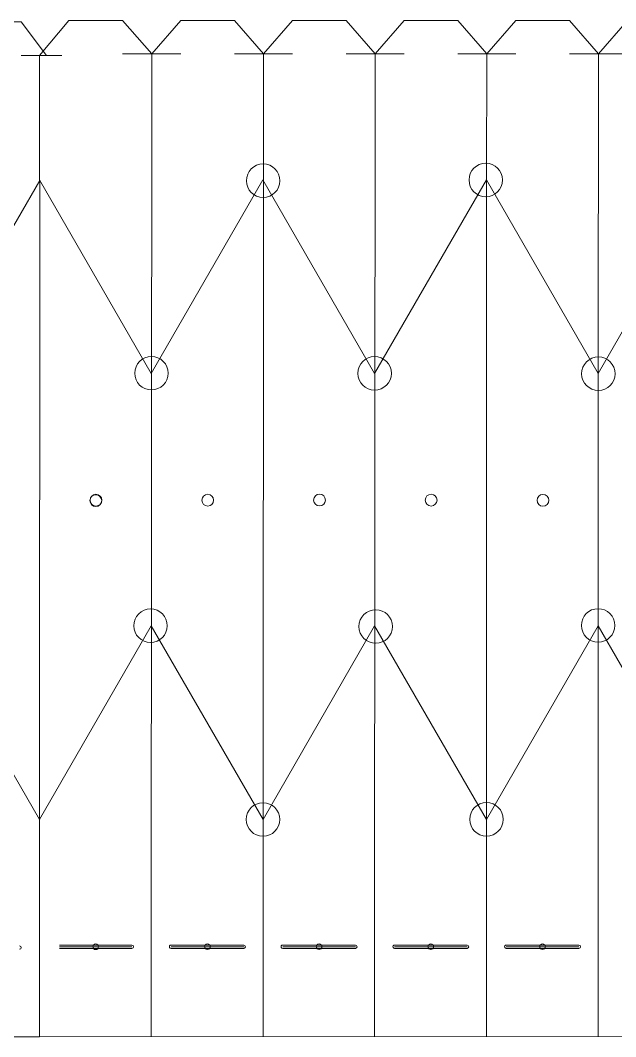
# Model space of a CAD drawing. Header units: inches. Extents: x -11.3 to 7.3, y 1.6 to 5.1.
# Drawn here: x -4.068 to -1.97, y 1.554 to 5.135 of the extents above; entities that cross this region are included whole.
import ezdxf
from ezdxf.lldxf.tags import DXFTag

# ---------------------------------------------------------------- set-up
doc = ezdxf.new("R2010")
doc.units = ezdxf.units.IN
doc.header["$MEASUREMENT"] = 0
doc.layers.add('SLD-0', color=7, linetype='Continuous')
tags = doc.linetypes.add('New Line102', pattern=[0.8, 0.5, -0.1, 0.1, -0.1]).pattern_tags.tags
tags[10:11] = [DXFTag(74, 4), DXFTag(75, 0), DXFTag(340, '0'), DXFTag(46, 1.0), DXFTag(50, 0.0), DXFTag(44, 0.0), DXFTag(45, 0.0)]
tags[8:9] = [DXFTag(74, 4), DXFTag(75, 0), DXFTag(340, '0'), DXFTag(46, 1.0), DXFTag(50, 0.0), DXFTag(44, 0.0), DXFTag(45, 0.0)]
tags[6:7] = [DXFTag(74, 4), DXFTag(75, 0), DXFTag(340, '0'), DXFTag(46, 1.0), DXFTag(50, 0.0), DXFTag(44, 0.0), DXFTag(45, 0.0)]
tags[4:5] = [DXFTag(74, 4), DXFTag(75, 0), DXFTag(340, '0'), DXFTag(46, 1.0), DXFTag(50, 0.0), DXFTag(44, 0.0), DXFTag(45, 0.0)]
tags = doc.linetypes.add('New Line105', pattern=[0.8, 0.5, -0.1, 0.1, -0.1]).pattern_tags.tags
tags[10:11] = [DXFTag(74, 4), DXFTag(75, 0), DXFTag(340, '0'), DXFTag(46, 1.0), DXFTag(50, 0.0), DXFTag(44, 0.0), DXFTag(45, 0.0)]
tags[8:9] = [DXFTag(74, 4), DXFTag(75, 0), DXFTag(340, '0'), DXFTag(46, 1.0), DXFTag(50, 0.0), DXFTag(44, 0.0), DXFTag(45, 0.0)]
tags[6:7] = [DXFTag(74, 4), DXFTag(75, 0), DXFTag(340, '0'), DXFTag(46, 1.0), DXFTag(50, 0.0), DXFTag(44, 0.0), DXFTag(45, 0.0)]
tags[4:5] = [DXFTag(74, 4), DXFTag(75, 0), DXFTag(340, '0'), DXFTag(46, 1.0), DXFTag(50, 0.0), DXFTag(44, 0.0), DXFTag(45, 0.0)]
tags = doc.linetypes.add('New Line109', pattern=[2, 1, -1]).pattern_tags.tags
tags[6:7] = [DXFTag(74, 4), DXFTag(75, 0), DXFTag(340, '0'), DXFTag(46, 1.0), DXFTag(50, 0.0), DXFTag(44, 0.0), DXFTag(45, 0.0)]
tags[4:5] = [DXFTag(74, 4), DXFTag(75, 0), DXFTag(340, '0'), DXFTag(46, 1.0), DXFTag(50, 0.0), DXFTag(44, 0.0), DXFTag(45, 0.0)]
tags = doc.linetypes.add('New Line111', pattern=[2, 1, -1]).pattern_tags.tags
tags[6:7] = [DXFTag(74, 4), DXFTag(75, 0), DXFTag(340, '0'), DXFTag(46, 1.0), DXFTag(50, 0.0), DXFTag(44, 0.0), DXFTag(45, 0.0)]
tags[4:5] = [DXFTag(74, 4), DXFTag(75, 0), DXFTag(340, '0'), DXFTag(46, 1.0), DXFTag(50, 0.0), DXFTag(44, 0.0), DXFTag(45, 0.0)]
tags = doc.linetypes.add('New Line114', pattern=[2, 1, -1]).pattern_tags.tags
tags[6:7] = [DXFTag(74, 4), DXFTag(75, 0), DXFTag(340, '0'), DXFTag(46, 1.0), DXFTag(50, 0.0), DXFTag(44, 0.0), DXFTag(45, 0.0)]
tags[4:5] = [DXFTag(74, 4), DXFTag(75, 0), DXFTag(340, '0'), DXFTag(46, 1.0), DXFTag(50, 0.0), DXFTag(44, 0.0), DXFTag(45, 0.0)]
tags = doc.linetypes.add('New Line115', pattern=[2, 1, -1]).pattern_tags.tags
tags[6:7] = [DXFTag(74, 4), DXFTag(75, 0), DXFTag(340, '0'), DXFTag(46, 1.0), DXFTag(50, 0.0), DXFTag(44, 0.0), DXFTag(45, 0.0)]
tags[4:5] = [DXFTag(74, 4), DXFTag(75, 0), DXFTag(340, '0'), DXFTag(46, 1.0), DXFTag(50, 0.0), DXFTag(44, 0.0), DXFTag(45, 0.0)]
tags = doc.linetypes.add('New Line116', pattern=[2, 1, -1]).pattern_tags.tags
tags[6:7] = [DXFTag(74, 4), DXFTag(75, 0), DXFTag(340, '0'), DXFTag(46, 1.0), DXFTag(50, 0.0), DXFTag(44, 0.0), DXFTag(45, 0.0)]
tags[4:5] = [DXFTag(74, 4), DXFTag(75, 0), DXFTag(340, '0'), DXFTag(46, 1.0), DXFTag(50, 0.0), DXFTag(44, 0.0), DXFTag(45, 0.0)]
tags = doc.linetypes.add('New Line117', pattern=[2, 1, -1]).pattern_tags.tags
tags[6:7] = [DXFTag(74, 4), DXFTag(75, 0), DXFTag(340, '0'), DXFTag(46, 1.0), DXFTag(50, 0.0), DXFTag(44, 0.0), DXFTag(45, 0.0)]
tags[4:5] = [DXFTag(74, 4), DXFTag(75, 0), DXFTag(340, '0'), DXFTag(46, 1.0), DXFTag(50, 0.0), DXFTag(44, 0.0), DXFTag(45, 0.0)]
tags = doc.linetypes.add('New Line118', pattern=[2, 1, -1]).pattern_tags.tags
tags[6:7] = [DXFTag(74, 4), DXFTag(75, 0), DXFTag(340, '0'), DXFTag(46, 1.0), DXFTag(50, 0.0), DXFTag(44, 0.0), DXFTag(45, 0.0)]
tags[4:5] = [DXFTag(74, 4), DXFTag(75, 0), DXFTag(340, '0'), DXFTag(46, 1.0), DXFTag(50, 0.0), DXFTag(44, 0.0), DXFTag(45, 0.0)]
tags = doc.linetypes.add('New Line119', pattern=[2, 1, -1]).pattern_tags.tags
tags[6:7] = [DXFTag(74, 4), DXFTag(75, 0), DXFTag(340, '0'), DXFTag(46, 1.0), DXFTag(50, 0.0), DXFTag(44, 0.0), DXFTag(45, 0.0)]
tags[4:5] = [DXFTag(74, 4), DXFTag(75, 0), DXFTag(340, '0'), DXFTag(46, 1.0), DXFTag(50, 0.0), DXFTag(44, 0.0), DXFTag(45, 0.0)]
tags = doc.linetypes.add('New Line124', pattern=[2, 1, -1]).pattern_tags.tags
tags[6:7] = [DXFTag(74, 4), DXFTag(75, 0), DXFTag(340, '0'), DXFTag(46, 1.0), DXFTag(50, 0.0), DXFTag(44, 0.0), DXFTag(45, 0.0)]
tags[4:5] = [DXFTag(74, 4), DXFTag(75, 0), DXFTag(340, '0'), DXFTag(46, 1.0), DXFTag(50, 0.0), DXFTag(44, 0.0), DXFTag(45, 0.0)]
tags = doc.linetypes.add('New Line127', pattern=[2, 1, -1]).pattern_tags.tags
tags[6:7] = [DXFTag(74, 4), DXFTag(75, 0), DXFTag(340, '0'), DXFTag(46, 1.0), DXFTag(50, 0.0), DXFTag(44, 0.0), DXFTag(45, 0.0)]
tags[4:5] = [DXFTag(74, 4), DXFTag(75, 0), DXFTag(340, '0'), DXFTag(46, 1.0), DXFTag(50, 0.0), DXFTag(44, 0.0), DXFTag(45, 0.0)]
tags = doc.linetypes.add('New Line130', pattern=[2, 1, -1]).pattern_tags.tags
tags[6:7] = [DXFTag(74, 4), DXFTag(75, 0), DXFTag(340, '0'), DXFTag(46, 1.0), DXFTag(50, 0.0), DXFTag(44, 0.0), DXFTag(45, 0.0)]
tags[4:5] = [DXFTag(74, 4), DXFTag(75, 0), DXFTag(340, '0'), DXFTag(46, 1.0), DXFTag(50, 0.0), DXFTag(44, 0.0), DXFTag(45, 0.0)]
tags = doc.linetypes.add('New Line131', pattern=[2, 1, -1]).pattern_tags.tags
tags[6:7] = [DXFTag(74, 4), DXFTag(75, 0), DXFTag(340, '0'), DXFTag(46, 1.0), DXFTag(50, 0.0), DXFTag(44, 0.0), DXFTag(45, 0.0)]
tags[4:5] = [DXFTag(74, 4), DXFTag(75, 0), DXFTag(340, '0'), DXFTag(46, 1.0), DXFTag(50, 0.0), DXFTag(44, 0.0), DXFTag(45, 0.0)]
tags = doc.linetypes.add('New Line141', pattern=[2, 1, -1]).pattern_tags.tags
tags[6:7] = [DXFTag(74, 4), DXFTag(75, 0), DXFTag(340, '0'), DXFTag(46, 1.0), DXFTag(50, 0.0), DXFTag(44, 0.0), DXFTag(45, 0.0)]
tags[4:5] = [DXFTag(74, 4), DXFTag(75, 0), DXFTag(340, '0'), DXFTag(46, 1.0), DXFTag(50, 0.0), DXFTag(44, 0.0), DXFTag(45, 0.0)]
tags = doc.linetypes.add('New Line142', pattern=[2, 1, -1]).pattern_tags.tags
tags[6:7] = [DXFTag(74, 4), DXFTag(75, 0), DXFTag(340, '0'), DXFTag(46, 1.0), DXFTag(50, 0.0), DXFTag(44, 0.0), DXFTag(45, 0.0)]
tags[4:5] = [DXFTag(74, 4), DXFTag(75, 0), DXFTag(340, '0'), DXFTag(46, 1.0), DXFTag(50, 0.0), DXFTag(44, 0.0), DXFTag(45, 0.0)]
tags = doc.linetypes.add('New Line145', pattern=[2, 1, -1]).pattern_tags.tags
tags[6:7] = [DXFTag(74, 4), DXFTag(75, 0), DXFTag(340, '0'), DXFTag(46, 1.0), DXFTag(50, 0.0), DXFTag(44, 0.0), DXFTag(45, 0.0)]
tags[4:5] = [DXFTag(74, 4), DXFTag(75, 0), DXFTag(340, '0'), DXFTag(46, 1.0), DXFTag(50, 0.0), DXFTag(44, 0.0), DXFTag(45, 0.0)]
tags = doc.linetypes.add('New Line163', pattern=[2, 1, -1]).pattern_tags.tags
tags[6:7] = [DXFTag(74, 4), DXFTag(75, 0), DXFTag(340, '0'), DXFTag(46, 1.0), DXFTag(50, 0.0), DXFTag(44, 0.0), DXFTag(45, 0.0)]
tags[4:5] = [DXFTag(74, 4), DXFTag(75, 0), DXFTag(340, '0'), DXFTag(46, 1.0), DXFTag(50, 0.0), DXFTag(44, 0.0), DXFTag(45, 0.0)]
tags = doc.linetypes.add('New Line165', pattern=[2, 1, -1]).pattern_tags.tags
tags[6:7] = [DXFTag(74, 4), DXFTag(75, 0), DXFTag(340, '0'), DXFTag(46, 1.0), DXFTag(50, 0.0), DXFTag(44, 0.0), DXFTag(45, 0.0)]
tags[4:5] = [DXFTag(74, 4), DXFTag(75, 0), DXFTag(340, '0'), DXFTag(46, 1.0), DXFTag(50, 0.0), DXFTag(44, 0.0), DXFTag(45, 0.0)]
tags = doc.linetypes.add('New Line187', pattern=[2, 1, -1]).pattern_tags.tags
tags[6:7] = [DXFTag(74, 4), DXFTag(75, 0), DXFTag(340, '0'), DXFTag(46, 1.0), DXFTag(50, 0.0), DXFTag(44, 0.0), DXFTag(45, 0.0)]
tags[4:5] = [DXFTag(74, 4), DXFTag(75, 0), DXFTag(340, '0'), DXFTag(46, 1.0), DXFTag(50, 0.0), DXFTag(44, 0.0), DXFTag(45, 0.0)]
tags = doc.linetypes.add('New Line192', pattern=[2, 1, -1]).pattern_tags.tags
tags[6:7] = [DXFTag(74, 4), DXFTag(75, 0), DXFTag(340, '0'), DXFTag(46, 1.0), DXFTag(50, 0.0), DXFTag(44, 0.0), DXFTag(45, 0.0)]
tags[4:5] = [DXFTag(74, 4), DXFTag(75, 0), DXFTag(340, '0'), DXFTag(46, 1.0), DXFTag(50, 0.0), DXFTag(44, 0.0), DXFTag(45, 0.0)]
tags = doc.linetypes.add('New Line29', pattern=[2, 1, -1]).pattern_tags.tags
tags[6:7] = [DXFTag(74, 4), DXFTag(75, 0), DXFTag(340, '0'), DXFTag(46, 1.0), DXFTag(50, 0.0), DXFTag(44, 0.0), DXFTag(45, 0.0)]
tags[4:5] = [DXFTag(74, 4), DXFTag(75, 0), DXFTag(340, '0'), DXFTag(46, 1.0), DXFTag(50, 0.0), DXFTag(44, 0.0), DXFTag(45, 0.0)]
tags = doc.linetypes.add('New Line30', pattern=[2, 1, -1]).pattern_tags.tags
tags[6:7] = [DXFTag(74, 4), DXFTag(75, 0), DXFTag(340, '0'), DXFTag(46, 1.0), DXFTag(50, 0.0), DXFTag(44, 0.0), DXFTag(45, 0.0)]
tags[4:5] = [DXFTag(74, 4), DXFTag(75, 0), DXFTag(340, '0'), DXFTag(46, 1.0), DXFTag(50, 0.0), DXFTag(44, 0.0), DXFTag(45, 0.0)]
tags = doc.linetypes.add('New Line47', pattern=[2, 1, -1]).pattern_tags.tags
tags[6:7] = [DXFTag(74, 4), DXFTag(75, 0), DXFTag(340, '0'), DXFTag(46, 1.0), DXFTag(50, 0.0), DXFTag(44, 0.0), DXFTag(45, 0.0)]
tags[4:5] = [DXFTag(74, 4), DXFTag(75, 0), DXFTag(340, '0'), DXFTag(46, 1.0), DXFTag(50, 0.0), DXFTag(44, 0.0), DXFTag(45, 0.0)]
tags = doc.linetypes.add('New Line56', pattern=[2, 1, -1]).pattern_tags.tags
tags[6:7] = [DXFTag(74, 4), DXFTag(75, 0), DXFTag(340, '0'), DXFTag(46, 1.0), DXFTag(50, 0.0), DXFTag(44, 0.0), DXFTag(45, 0.0)]
tags[4:5] = [DXFTag(74, 4), DXFTag(75, 0), DXFTag(340, '0'), DXFTag(46, 1.0), DXFTag(50, 0.0), DXFTag(44, 0.0), DXFTag(45, 0.0)]
tags = doc.linetypes.add('New Line62', pattern=[2, 1, -1]).pattern_tags.tags
tags[6:7] = [DXFTag(74, 4), DXFTag(75, 0), DXFTag(340, '0'), DXFTag(46, 1.0), DXFTag(50, 0.0), DXFTag(44, 0.0), DXFTag(45, 0.0)]
tags[4:5] = [DXFTag(74, 4), DXFTag(75, 0), DXFTag(340, '0'), DXFTag(46, 1.0), DXFTag(50, 0.0), DXFTag(44, 0.0), DXFTag(45, 0.0)]
tags = doc.linetypes.add('New Line63', pattern=[2, 1, -1]).pattern_tags.tags
tags[6:7] = [DXFTag(74, 4), DXFTag(75, 0), DXFTag(340, '0'), DXFTag(46, 1.0), DXFTag(50, 0.0), DXFTag(44, 0.0), DXFTag(45, 0.0)]
tags[4:5] = [DXFTag(74, 4), DXFTag(75, 0), DXFTag(340, '0'), DXFTag(46, 1.0), DXFTag(50, 0.0), DXFTag(44, 0.0), DXFTag(45, 0.0)]
tags = doc.linetypes.add('New Line64', pattern=[2, 1, -1]).pattern_tags.tags
tags[6:7] = [DXFTag(74, 4), DXFTag(75, 0), DXFTag(340, '0'), DXFTag(46, 1.0), DXFTag(50, 0.0), DXFTag(44, 0.0), DXFTag(45, 0.0)]
tags[4:5] = [DXFTag(74, 4), DXFTag(75, 0), DXFTag(340, '0'), DXFTag(46, 1.0), DXFTag(50, 0.0), DXFTag(44, 0.0), DXFTag(45, 0.0)]
tags = doc.linetypes.add('New Line65', pattern=[2, 1, -1]).pattern_tags.tags
tags[6:7] = [DXFTag(74, 4), DXFTag(75, 0), DXFTag(340, '0'), DXFTag(46, 1.0), DXFTag(50, 0.0), DXFTag(44, 0.0), DXFTag(45, 0.0)]
tags[4:5] = [DXFTag(74, 4), DXFTag(75, 0), DXFTag(340, '0'), DXFTag(46, 1.0), DXFTag(50, 0.0), DXFTag(44, 0.0), DXFTag(45, 0.0)]
tags = doc.linetypes.add('New Line67', pattern=[2, 1, -1]).pattern_tags.tags
tags[6:7] = [DXFTag(74, 4), DXFTag(75, 0), DXFTag(340, '0'), DXFTag(46, 1.0), DXFTag(50, 0.0), DXFTag(44, 0.0), DXFTag(45, 0.0)]
tags[4:5] = [DXFTag(74, 4), DXFTag(75, 0), DXFTag(340, '0'), DXFTag(46, 1.0), DXFTag(50, 0.0), DXFTag(44, 0.0), DXFTag(45, 0.0)]
tags = doc.linetypes.add('New Line69', pattern=[2, 1, -1]).pattern_tags.tags
tags[6:7] = [DXFTag(74, 4), DXFTag(75, 0), DXFTag(340, '0'), DXFTag(46, 1.0), DXFTag(50, 0.0), DXFTag(44, 0.0), DXFTag(45, 0.0)]
tags[4:5] = [DXFTag(74, 4), DXFTag(75, 0), DXFTag(340, '0'), DXFTag(46, 1.0), DXFTag(50, 0.0), DXFTag(44, 0.0), DXFTag(45, 0.0)]
tags = doc.linetypes.add('New Line70', pattern=[2, 1, -1]).pattern_tags.tags
tags[6:7] = [DXFTag(74, 4), DXFTag(75, 0), DXFTag(340, '0'), DXFTag(46, 1.0), DXFTag(50, 0.0), DXFTag(44, 0.0), DXFTag(45, 0.0)]
tags[4:5] = [DXFTag(74, 4), DXFTag(75, 0), DXFTag(340, '0'), DXFTag(46, 1.0), DXFTag(50, 0.0), DXFTag(44, 0.0), DXFTag(45, 0.0)]
tags = doc.linetypes.add('New Line71', pattern=[2, 1, -1]).pattern_tags.tags
tags[6:7] = [DXFTag(74, 4), DXFTag(75, 0), DXFTag(340, '0'), DXFTag(46, 1.0), DXFTag(50, 0.0), DXFTag(44, 0.0), DXFTag(45, 0.0)]
tags[4:5] = [DXFTag(74, 4), DXFTag(75, 0), DXFTag(340, '0'), DXFTag(46, 1.0), DXFTag(50, 0.0), DXFTag(44, 0.0), DXFTag(45, 0.0)]
tags = doc.linetypes.add('New Line90', pattern=[0.8, 0.5, -0.1, 0.1, -0.1]).pattern_tags.tags
tags[10:11] = [DXFTag(74, 4), DXFTag(75, 0), DXFTag(340, '0'), DXFTag(46, 1.0), DXFTag(50, 0.0), DXFTag(44, 0.0), DXFTag(45, 0.0)]
tags[8:9] = [DXFTag(74, 4), DXFTag(75, 0), DXFTag(340, '0'), DXFTag(46, 1.0), DXFTag(50, 0.0), DXFTag(44, 0.0), DXFTag(45, 0.0)]
tags[6:7] = [DXFTag(74, 4), DXFTag(75, 0), DXFTag(340, '0'), DXFTag(46, 1.0), DXFTag(50, 0.0), DXFTag(44, 0.0), DXFTag(45, 0.0)]
tags[4:5] = [DXFTag(74, 4), DXFTag(75, 0), DXFTag(340, '0'), DXFTag(46, 1.0), DXFTag(50, 0.0), DXFTag(44, 0.0), DXFTag(45, 0.0)]
tags = doc.linetypes.add('New Line92', pattern=[0.8, 0.5, -0.1, 0.1, -0.1]).pattern_tags.tags
tags[10:11] = [DXFTag(74, 4), DXFTag(75, 0), DXFTag(340, '0'), DXFTag(46, 1.0), DXFTag(50, 0.0), DXFTag(44, 0.0), DXFTag(45, 0.0)]
tags[8:9] = [DXFTag(74, 4), DXFTag(75, 0), DXFTag(340, '0'), DXFTag(46, 1.0), DXFTag(50, 0.0), DXFTag(44, 0.0), DXFTag(45, 0.0)]
tags[6:7] = [DXFTag(74, 4), DXFTag(75, 0), DXFTag(340, '0'), DXFTag(46, 1.0), DXFTag(50, 0.0), DXFTag(44, 0.0), DXFTag(45, 0.0)]
tags[4:5] = [DXFTag(74, 4), DXFTag(75, 0), DXFTag(340, '0'), DXFTag(46, 1.0), DXFTag(50, 0.0), DXFTag(44, 0.0), DXFTag(45, 0.0)]
tags = doc.linetypes.add('New Line93', pattern=[0.8, 0.5, -0.1, 0.1, -0.1]).pattern_tags.tags
tags[10:11] = [DXFTag(74, 4), DXFTag(75, 0), DXFTag(340, '0'), DXFTag(46, 1.0), DXFTag(50, 0.0), DXFTag(44, 0.0), DXFTag(45, 0.0)]
tags[8:9] = [DXFTag(74, 4), DXFTag(75, 0), DXFTag(340, '0'), DXFTag(46, 1.0), DXFTag(50, 0.0), DXFTag(44, 0.0), DXFTag(45, 0.0)]
tags[6:7] = [DXFTag(74, 4), DXFTag(75, 0), DXFTag(340, '0'), DXFTag(46, 1.0), DXFTag(50, 0.0), DXFTag(44, 0.0), DXFTag(45, 0.0)]
tags[4:5] = [DXFTag(74, 4), DXFTag(75, 0), DXFTag(340, '0'), DXFTag(46, 1.0), DXFTag(50, 0.0), DXFTag(44, 0.0), DXFTag(45, 0.0)]
tags = doc.linetypes.add('New Line99', pattern=[2, 1, -1]).pattern_tags.tags
tags[6:7] = [DXFTag(74, 4), DXFTag(75, 0), DXFTag(340, '0'), DXFTag(46, 1.0), DXFTag(50, 0.0), DXFTag(44, 0.0), DXFTag(45, 0.0)]
tags[4:5] = [DXFTag(74, 4), DXFTag(75, 0), DXFTag(340, '0'), DXFTag(46, 1.0), DXFTag(50, 0.0), DXFTag(44, 0.0), DXFTag(45, 0.0)]

msp = doc.modelspace()

# ---------------------------------------------------------------- linework, layer by layer
at = {"layer": 'SLD-0', "color": 179, "lineweight": 9}
for points in [[(-4.2925, 5.1293), (-4.2925, 5.1293), (-4.0654, 5.1293), (-4.0654, 5.1293)], [(-4.0654, 5.1293), (-4.0654, 5.1293), (-3.9758, 5.0114), (-3.9758, 5.0114)], [(-3.8968, 5.1348), (-3.8968, 5.1348), (-3.7078, 5.1348), (-3.7078, 5.1348)], [(-3.7078, 5.1348), (-3.7078, 5.1348), (-3.6054, 5.0167), (-3.6054, 5.0167)], [(-3.5031, 5.1348), (-3.5031, 5.1348), (-3.6054, 5.0167), (-3.6054, 5.0167)], [(-3.5031, 5.1348), (-3.5031, 5.1348), (-3.3141, 5.1348), (-3.3141, 5.1348)], [(-3.3141, 5.1348), (-3.3141, 5.1348), (-3.2117, 5.0167), (-3.2117, 5.0167)], [(-3.1094, 5.1348), (-3.1094, 5.1348), (-3.2117, 5.0167), (-3.2117, 5.0167)], [(-3.1094, 5.1348), (-3.1094, 5.1348), (-2.9204, 5.1348), (-2.9204, 5.1348)], [(-2.9204, 5.1348), (-2.9204, 5.1348), (-2.818, 5.0167), (-2.818, 5.0167)], [(-2.7156, 5.1348), (-2.7156, 5.1348), (-2.818, 5.0167), (-2.818, 5.0167)], [(-2.7156, 5.1348), (-2.7156, 5.1348), (-2.5267, 5.1348), (-2.5267, 5.1348)], [(-2.5267, 5.1348), (-2.5267, 5.1348), (-2.4243, 5.0167), (-2.4243, 5.0167)], [(-2.3219, 5.1348), (-2.3219, 5.1348), (-2.4243, 5.0167), (-2.4243, 5.0167)], [(-2.3219, 5.1348), (-2.3219, 5.1348), (-2.133, 5.1348), (-2.133, 5.1348)], [(-2.133, 5.1348), (-2.133, 5.1348), (-2.0306, 5.0167), (-2.0306, 5.0167)], [(-1.9282, 5.1348), (-1.9282, 5.1348), (-2.0306, 5.0167), (-2.0306, 5.0167)], [(-3.7078, 5.0167), (-3.7078, 5.0167), (-3.6054, 5.0167), (-3.6054, 5.0167)], [(-3.6054, 5.0167), (-3.6054, 5.0167), (-3.5031, 5.0167), (-3.5031, 5.0167)], [(-3.3141, 5.0167), (-3.3141, 5.0167), (-3.2117, 5.0167), (-3.2117, 5.0167)], [(-3.2117, 5.0167), (-3.2117, 5.0167), (-3.1094, 5.0167), (-3.1094, 5.0167)], [(-2.9204, 5.0167), (-2.9204, 5.0167), (-2.818, 5.0167), (-2.818, 5.0167)], [(-2.818, 5.0167), (-2.818, 5.0167), (-2.7156, 5.0167), (-2.7156, 5.0167)], [(-2.5267, 5.0167), (-2.5267, 5.0167), (-2.4243, 5.0167), (-2.4243, 5.0167)], [(-2.4243, 5.0167), (-2.4243, 5.0167), (-2.3219, 5.0167), (-2.3219, 5.0167)], [(-2.133, 5.0167), (-2.133, 5.0167), (-2.0306, 5.0167), (-2.0306, 5.0167)], [(-2.0306, 5.0167), (-2.0306, 5.0167), (-1.9282, 5.0167), (-1.9282, 5.0167)], [(-3.6749, 1.8768), (-3.6749, 1.8768), (-3.9308, 1.8768), (-3.9308, 1.8768)], [(-3.6749, 1.865), (-3.6749, 1.865), (-3.9308, 1.865), (-3.9308, 1.865)], [(-3.2811, 1.8769), (-3.2811, 1.8769), (-3.537, 1.8769), (-3.537, 1.8769)], [(-3.2811, 1.8651), (-3.2811, 1.8651), (-3.537, 1.8651), (-3.537, 1.8651)], [(-2.8875, 1.8769), (-2.8875, 1.8769), (-3.1435, 1.8769), (-3.1435, 1.8769)], [(-2.8875, 1.8651), (-2.8875, 1.8651), (-3.1435, 1.8651), (-3.1435, 1.8651)], [(-2.4938, 1.8769), (-2.4938, 1.8769), (-2.7497, 1.8769), (-2.7497, 1.8769)], [(-2.4938, 1.8651), (-2.4938, 1.8651), (-2.7497, 1.8651), (-2.7497, 1.8651)], [(-2.1002, 1.8769), (-2.1002, 1.8769), (-2.3561, 1.8769), (-2.3561, 1.8769)], [(-2.1002, 1.8651), (-2.1002, 1.8651), (-2.3561, 1.8651), (-2.3561, 1.8651)]]:
    msp.add_open_spline(points, degree=3, dxfattribs=at)
at = {"layer": 'SLD-0', "lineweight": 9}
for points in [[(-3.8968, 5.1348), (-3.8968, 5.1348), (-4.0006, 5.0109), (-4.0006, 5.0109)], [(-4.0654, 5.0109), (-4.0654, 5.0109), (-3.9224, 5.0109), (-3.9224, 5.0109)], [(-10.3011, 1.554), (-10.3011, 1.554), (-4.0005, 1.554), (-4.0005, 1.554)], [(-4.0005, 1.554), (-4.0005, 1.554), (0.7236, 1.556), (0.7236, 1.556)]]:
    msp.add_open_spline(points, degree=3, dxfattribs=at)
at = {"layer": 'SLD-0', "color": 5, "linetype": 'New Line117', "lineweight": 9}
msp.add_open_spline([(-3.6071, 1.871), (-3.6071, 1.871), (-3.6054, 5.0167), (-3.6054, 5.0167)], degree=3, dxfattribs=at)
at = {"layer": 'SLD-0', "color": 5, "linetype": 'New Line115', "lineweight": 9}
msp.add_open_spline([(-3.213, 1.871), (-3.213, 1.871), (-3.2117, 5.0167), (-3.2117, 5.0167)], degree=3, dxfattribs=at)
at = {"layer": 'SLD-0', "color": 5, "linetype": 'New Line109', "lineweight": 9}
msp.add_open_spline([(-2.8197, 1.871), (-2.8197, 1.871), (-2.818, 5.0167), (-2.818, 5.0167)], degree=3, dxfattribs=at)
at = {"layer": 'SLD-0', "color": 5, "linetype": 'New Line64', "lineweight": 9}
msp.add_open_spline([(-2.426, 4.5725), (-2.426, 4.5725), (-2.4243, 5.0167), (-2.4243, 5.0167)], degree=3, dxfattribs=at)
at = {"layer": 'SLD-0', "color": 5, "linetype": 'New Line56', "lineweight": 9}
msp.add_open_spline([(-2.0323, 3.8906), (-2.0323, 3.8906), (-2.0306, 5.0167), (-2.0306, 5.0167)], degree=3, dxfattribs=at)
at = {"layer": 'SLD-0', "color": 5, "linetype": 'New Line192', "lineweight": 9}
msp.add_open_spline([(-4.0002, 4.5688), (-4.0002, 4.5688), (-4.0006, 5.0109), (-4.0006, 5.0109)], degree=3, dxfattribs=at)
at = {"layer": 'SLD-0', "lineweight": 9}
for points in [[(-3.1536, 4.5697), (-3.1536, 4.6023), (-3.18, 4.6287), (-3.2126, 4.6287), (-3.2126, 4.6287), (-3.2452, 4.6287), (-3.2717, 4.6023), (-3.2717, 4.5697), (-3.2717, 4.5697), (-3.2717, 4.5371), (-3.2452, 4.5106), (-3.2126, 4.5106), (-3.2126, 4.5106), (-3.18, 4.5106), (-3.1536, 4.5371), (-3.1536, 4.5697)], [(-2.3691, 4.5723), (-2.3691, 4.6049), (-2.3955, 4.6313), (-2.4281, 4.6313), (-2.4281, 4.6313), (-2.4608, 4.6313), (-2.4872, 4.6049), (-2.4872, 4.5723), (-2.4872, 4.5723), (-2.4872, 4.5397), (-2.4608, 4.5132), (-2.4281, 4.5132), (-2.4281, 4.5132), (-2.3955, 4.5132), (-2.3691, 4.5397), (-2.3691, 4.5723)], [(-3.5472, 3.8915), (-3.5472, 3.9241), (-3.5737, 3.9506), (-3.6063, 3.9506), (-3.6063, 3.9506), (-3.6389, 3.9506), (-3.6653, 3.9241), (-3.6653, 3.8915), (-3.6653, 3.8915), (-3.6653, 3.8589), (-3.6389, 3.8325), (-3.6063, 3.8325), (-3.6063, 3.8325), (-3.5737, 3.8325), (-3.5472, 3.8589), (-3.5472, 3.8915)], [(-2.7608, 3.891), (-2.7608, 3.9236), (-2.7873, 3.95), (-2.8199, 3.95), (-2.8199, 3.95), (-2.8525, 3.95), (-2.8789, 3.9236), (-2.8789, 3.891), (-2.8789, 3.891), (-2.8789, 3.8584), (-2.8525, 3.8319), (-2.8199, 3.8319), (-2.8199, 3.8319), (-2.7873, 3.8319), (-2.7608, 3.8584), (-2.7608, 3.891)], [(-1.9722, 3.8897), (-1.9722, 3.9223), (-1.9986, 3.9488), (-2.0312, 3.9488), (-2.0312, 3.9488), (-2.0638, 3.9488), (-2.0903, 3.9223), (-2.0903, 3.8897), (-2.0903, 3.8897), (-2.0903, 3.8571), (-2.0638, 3.8306), (-2.0312, 3.8306), (-2.0312, 3.8306), (-1.9986, 3.8306), (-1.9722, 3.8571), (-1.9722, 3.8897)], [(-3.7815, 3.4425), (-3.7815, 3.454), (-3.7908, 3.4633), (-3.8023, 3.4633), (-3.8023, 3.4633), (-3.8138, 3.4633), (-3.8231, 3.454), (-3.8231, 3.4425), (-3.8231, 3.4425), (-3.8231, 3.4311), (-3.8138, 3.4218), (-3.8023, 3.4218), (-3.8023, 3.4218), (-3.7908, 3.4218), (-3.7815, 3.4311), (-3.7815, 3.4425)], [(-3.7811, 3.4442), (-3.7811, 3.4557), (-3.7904, 3.465), (-3.8018, 3.465), (-3.8018, 3.465), (-3.8133, 3.465), (-3.8226, 3.4557), (-3.8226, 3.4442), (-3.8226, 3.4442), (-3.8226, 3.4327), (-3.8133, 3.4234), (-3.8018, 3.4234), (-3.8018, 3.4234), (-3.7904, 3.4234), (-3.7811, 3.4327), (-3.7811, 3.4442)], [(-3.387, 3.4442), (-3.387, 3.4557), (-3.3963, 3.465), (-3.4077, 3.465), (-3.4077, 3.465), (-3.4192, 3.465), (-3.4285, 3.4557), (-3.4285, 3.4442), (-3.4285, 3.4442), (-3.4285, 3.4327), (-3.4192, 3.4234), (-3.4077, 3.4234), (-3.4077, 3.4234), (-3.3963, 3.4234), (-3.387, 3.4327), (-3.387, 3.4442)], [(-2.9932, 3.4445), (-2.9932, 3.456), (-3.0025, 3.4653), (-3.014, 3.4653), (-3.014, 3.4653), (-3.0254, 3.4653), (-3.0347, 3.456), (-3.0347, 3.4445), (-3.0347, 3.4445), (-3.0347, 3.4331), (-3.0254, 3.4238), (-3.014, 3.4238), (-3.014, 3.4238), (-3.0025, 3.4238), (-2.9932, 3.4331), (-2.9932, 3.4445)], [(-2.5999, 3.4443), (-2.5999, 3.4558), (-2.6092, 3.4651), (-2.6207, 3.4651), (-2.6207, 3.4651), (-2.6322, 3.4651), (-2.6415, 3.4558), (-2.6415, 3.4443), (-2.6415, 3.4443), (-2.6415, 3.4328), (-2.6322, 3.4235), (-2.6207, 3.4235), (-2.6207, 3.4235), (-2.6092, 3.4235), (-2.5999, 3.4328), (-2.5999, 3.4443)], [(-2.2058, 3.4437), (-2.2058, 3.4551), (-2.2151, 3.4644), (-2.2266, 3.4644), (-2.2266, 3.4644), (-2.2381, 3.4644), (-2.2474, 3.4551), (-2.2474, 3.4437), (-2.2474, 3.4437), (-2.2474, 3.4322), (-2.2381, 3.4229), (-2.2266, 3.4229), (-2.2266, 3.4229), (-2.2151, 3.4229), (-2.2058, 3.4322), (-2.2058, 3.4437)], [(-3.5505, 3.0018), (-3.5505, 3.0345), (-3.5769, 3.0609), (-3.6095, 3.0609), (-3.6095, 3.0609), (-3.6421, 3.0609), (-3.6686, 3.0345), (-3.6686, 3.0018), (-3.6686, 3.0018), (-3.6686, 2.9692), (-3.6421, 2.9428), (-3.6095, 2.9428), (-3.6095, 2.9428), (-3.5769, 2.9428), (-3.5505, 2.9692), (-3.5505, 3.0018)], [(-2.7569, 2.9991), (-2.7569, 3.0317), (-2.7833, 3.0582), (-2.8159, 3.0582), (-2.8159, 3.0582), (-2.8486, 3.0582), (-2.875, 3.0317), (-2.875, 2.9991), (-2.875, 2.9991), (-2.875, 2.9665), (-2.8486, 2.9401), (-2.8159, 2.9401), (-2.8159, 2.9401), (-2.7833, 2.9401), (-2.7569, 2.9665), (-2.7569, 2.9991)], [(-1.9731, 3.0029), (-1.9731, 3.0355), (-1.9996, 3.0619), (-2.0322, 3.0619), (-2.0322, 3.0619), (-2.0648, 3.0619), (-2.0913, 3.0355), (-2.0913, 3.0029), (-2.0913, 3.0029), (-2.0913, 2.9702), (-2.0648, 2.9438), (-2.0322, 2.9438), (-2.0322, 2.9438), (-1.9996, 2.9438), (-1.9731, 2.9702), (-1.9731, 3.0029)], [(-3.154, 2.3193), (-3.154, 2.3519), (-3.1804, 2.3783), (-3.213, 2.3783), (-3.213, 2.3783), (-3.2457, 2.3783), (-3.2721, 2.3519), (-3.2721, 2.3193), (-3.2721, 2.3193), (-3.2721, 2.2866), (-3.2457, 2.2602), (-3.213, 2.2602), (-3.213, 2.2602), (-3.1804, 2.2602), (-3.154, 2.2866), (-3.154, 2.3193)], [(-2.3666, 2.3196), (-2.3666, 2.3522), (-2.393, 2.3787), (-2.4256, 2.3787), (-2.4256, 2.3787), (-2.4583, 2.3787), (-2.4847, 2.3522), (-2.4847, 2.3196), (-2.4847, 2.3196), (-2.4847, 2.287), (-2.4583, 2.2606), (-2.4256, 2.2606), (-2.4256, 2.2606), (-2.393, 2.2606), (-2.3666, 2.287), (-2.3666, 2.3196)], [(-3.7928, 1.8709), (-3.7928, 1.8764), (-3.7973, 1.8809), (-3.8028, 1.8809), (-3.8028, 1.8809), (-3.8083, 1.8809), (-3.8128, 1.8764), (-3.8128, 1.8709), (-3.8128, 1.8709), (-3.8128, 1.8654), (-3.8083, 1.8609), (-3.8028, 1.8609), (-3.8028, 1.8609), (-3.7973, 1.8609), (-3.7928, 1.8654), (-3.7928, 1.8709)], [(-3.3991, 1.871), (-3.3991, 1.8765), (-3.4036, 1.881), (-3.4091, 1.881), (-3.4091, 1.881), (-3.4146, 1.881), (-3.4191, 1.8765), (-3.4191, 1.871), (-3.4191, 1.871), (-3.4191, 1.8655), (-3.4146, 1.861), (-3.4091, 1.861), (-3.4091, 1.861), (-3.4036, 1.861), (-3.3991, 1.8655), (-3.3991, 1.871)], [(-3.0055, 1.871), (-3.0055, 1.8766), (-3.01, 1.881), (-3.0155, 1.881), (-3.0155, 1.881), (-3.021, 1.881), (-3.0255, 1.8766), (-3.0255, 1.871), (-3.0255, 1.871), (-3.0255, 1.8655), (-3.021, 1.861), (-3.0155, 1.861), (-3.0155, 1.861), (-3.01, 1.861), (-3.0055, 1.8655), (-3.0055, 1.871)], [(-2.6118, 1.871), (-2.6118, 1.8765), (-2.6163, 1.881), (-2.6218, 1.881), (-2.6218, 1.881), (-2.6273, 1.881), (-2.6318, 1.8765), (-2.6318, 1.871), (-2.6318, 1.871), (-2.6318, 1.8655), (-2.6273, 1.861), (-2.6218, 1.861), (-2.6218, 1.861), (-2.6163, 1.861), (-2.6118, 1.8655), (-2.6118, 1.871)], [(-2.2181, 1.871), (-2.2181, 1.8765), (-2.2226, 1.881), (-2.2281, 1.881), (-2.2281, 1.881), (-2.2336, 1.881), (-2.2381, 1.8765), (-2.2381, 1.871), (-2.2381, 1.871), (-2.2381, 1.8655), (-2.2336, 1.861), (-2.2281, 1.861), (-2.2281, 1.861), (-2.2226, 1.861), (-2.2181, 1.8655), (-2.2181, 1.871)]]:
    msp.add_open_spline(points, degree=3, knots=[0, 0, 0, 0, 0.2, 0.2, 0.2, 0.2, 0.4, 0.4, 0.4, 0.4, 0.6, 0.6, 0.6, 0.6, 1, 1, 1, 1], dxfattribs=at)
at = {"layer": 'SLD-0', "color": 5, "linetype": 'New Line47', "lineweight": 9}
msp.add_open_spline([(-4.3938, 3.8889), (-4.3938, 3.8889), (-4.0001, 4.5709), (-4.0001, 4.5709)], degree=3, dxfattribs=at)
at = {"layer": 'SLD-0', "color": 5, "linetype": 'New Line187', "lineweight": 9}
msp.add_open_spline([(-4.0005, 2.3189), (-4.0005, 2.3189), (-4.0001, 4.5709), (-4.0001, 4.5709)], degree=3, dxfattribs=at)
at = {"layer": 'SLD-0', "color": 5, "linetype": 'New Line65', "lineweight": 9}
msp.add_open_spline([(-4.0004, 4.5725), (-4.0004, 4.5725), (-3.6071, 3.8906), (-3.6071, 3.8906)], degree=3, dxfattribs=at)
at = {"layer": 'SLD-0', "color": 5, "linetype": 'New Line67', "lineweight": 9}
msp.add_open_spline([(-3.6071, 3.8906), (-3.6071, 3.8906), (-3.2134, 4.5725), (-3.2134, 4.5725)], degree=3, dxfattribs=at)
at = {"layer": 'SLD-0', "color": 5, "linetype": 'New Line69', "lineweight": 9}
msp.add_open_spline([(-3.2134, 4.5725), (-3.2134, 4.5725), (-2.8197, 3.8906), (-2.8197, 3.8906)], degree=3, dxfattribs=at)
at = {"layer": 'SLD-0', "color": 5, "linetype": 'New Line70', "lineweight": 9}
msp.add_open_spline([(-2.8197, 3.8906), (-2.8197, 3.8906), (-2.426, 4.5725), (-2.426, 4.5725)], degree=3, dxfattribs=at)
at = {"layer": 'SLD-0', "color": 5, "linetype": 'New Line63', "lineweight": 9}
msp.add_open_spline([(-2.4256, 2.3196), (-2.4256, 2.3196), (-2.426, 4.5725), (-2.426, 4.5725)], degree=3, dxfattribs=at)
at = {"layer": 'SLD-0', "color": 5, "linetype": 'New Line71', "lineweight": 9}
msp.add_open_spline([(-2.426, 4.5725), (-2.426, 4.5725), (-2.0323, 3.8906), (-2.0323, 3.8906)], degree=3, dxfattribs=at)
at = {"layer": 'SLD-0', "color": 5, "linetype": 'New Line116', "lineweight": 9}
msp.add_open_spline([(-2.0323, 3.8906), (-2.0323, 3.8906), (-1.6385, 4.5726), (-1.6385, 4.5726)], degree=3, dxfattribs=at)
at = {"layer": 'SLD-0', "color": 5, "linetype": 'New Line165', "lineweight": 9}
msp.add_open_spline([(-2.0323, 3.0017), (-2.0323, 3.0017), (-2.0323, 3.8906), (-2.0323, 3.8906)], degree=3, dxfattribs=at)
at = {"layer": 'SLD-0', "color": 5, "linetype": 'New Line99', "lineweight": 9}
msp.add_open_spline([(-4.3942, 3.0008), (-4.3942, 3.0008), (-4.0005, 2.3189), (-4.0005, 2.3189)], degree=3, dxfattribs=at)
at = {"layer": 'SLD-0', "color": 5, "linetype": 'New Line111', "lineweight": 9}
msp.add_open_spline([(-4.0004, 2.3189), (-4.0004, 2.3189), (-3.6071, 3.001), (-3.6071, 3.001)], degree=3, dxfattribs=at)
at = {"layer": 'SLD-0', "color": 5, "linetype": 'New Line114', "lineweight": 9}
msp.add_open_spline([(-3.6071, 3.001), (-3.6071, 3.001), (-3.213, 2.3193), (-3.213, 2.3193)], degree=3, dxfattribs=at)
at = {"layer": 'SLD-0', "color": 5, "linetype": 'New Line118', "lineweight": 9}
msp.add_open_spline([(-3.213, 2.3193), (-3.213, 2.3193), (-2.8197, 3.0014), (-2.8197, 3.0014)], degree=3, dxfattribs=at)
at = {"layer": 'SLD-0', "color": 5, "linetype": 'New Line119', "lineweight": 9}
msp.add_open_spline([(-2.8197, 3.0014), (-2.8197, 3.0014), (-2.4256, 2.3196), (-2.4256, 2.3196)], degree=3, dxfattribs=at)
at = {"layer": 'SLD-0', "color": 5, "linetype": 'New Line124', "lineweight": 9}
msp.add_open_spline([(-2.4256, 2.3196), (-2.4256, 2.3196), (-2.0323, 3.0017), (-2.0323, 3.0017)], degree=3, dxfattribs=at)
at = {"layer": 'SLD-0', "color": 5, "linetype": 'New Line127', "lineweight": 9}
msp.add_open_spline([(-2.0323, 3.0017), (-2.0323, 3.0017), (-1.6382, 2.32), (-1.6382, 2.32)], degree=3, dxfattribs=at)
at = {"layer": 'SLD-0', "color": 5, "linetype": 'New Line163', "lineweight": 9}
msp.add_open_spline([(-2.0323, 1.871), (-2.0323, 1.871), (-2.0323, 3.0017), (-2.0323, 3.0017)], degree=3, dxfattribs=at)
at = {"layer": 'SLD-0', "color": 5, "linetype": 'New Line30', "lineweight": 9}
msp.add_open_spline([(-4.0005, 1.8689), (-4.0005, 1.8689), (-4.0005, 2.3189), (-4.0005, 2.3189)], degree=3, dxfattribs=at)
at = {"layer": 'SLD-0', "color": 5, "linetype": 'New Line62', "lineweight": 9}
msp.add_open_spline([(-2.4256, 1.871), (-2.4256, 1.871), (-2.4256, 2.3196), (-2.4256, 2.3196)], degree=3, dxfattribs=at)
at = {"layer": 'SLD-0', "color": 179, "lineweight": 9}
for points, knots in [([(-4.0712, 1.8619), (-4.068, 1.8619), (-4.0653, 1.8645), (-4.0653, 1.8678), (-4.0653, 1.8678), (-4.0653, 1.871), (-4.068, 1.8737), (-4.0712, 1.8737)], [0, 0, 0, 0, 0.333333, 0.333333, 0.333333, 0.333333, 1, 1, 1, 1]), ([(-3.6749, 1.865), (-3.6716, 1.865), (-3.669, 1.8677), (-3.669, 1.8709), (-3.669, 1.8709), (-3.669, 1.8742), (-3.6716, 1.8768), (-3.6749, 1.8768)], [0, 0, 0, 0, 0.333333, 0.333333, 0.333333, 0.333333, 1, 1, 1, 1]), ([(-3.537, 1.8769), (-3.5392, 1.8769), (-3.5411, 1.8758), (-3.5422, 1.874), (-3.5422, 1.874), (-3.5432, 1.8721), (-3.5432, 1.8699), (-3.5422, 1.8681), (-3.5422, 1.8681), (-3.5411, 1.8662), (-3.5392, 1.8651), (-3.537, 1.8651)], [0, 0, 0, 0, 0.25, 0.25, 0.25, 0.25, 0.5, 0.5, 0.5, 0.5, 1, 1, 1, 1]), ([(-3.2811, 1.8651), (-3.2779, 1.8651), (-3.2752, 1.8677), (-3.2752, 1.871), (-3.2752, 1.871), (-3.2752, 1.8743), (-3.2779, 1.8769), (-3.2811, 1.8769)], [0, 0, 0, 0, 0.333333, 0.333333, 0.333333, 0.333333, 1, 1, 1, 1]), ([(-3.1435, 1.8769), (-3.1456, 1.8769), (-3.1475, 1.8758), (-3.1486, 1.874), (-3.1486, 1.874), (-3.1496, 1.8722), (-3.1496, 1.8699), (-3.1486, 1.8681), (-3.1486, 1.8681), (-3.1475, 1.8663), (-3.1456, 1.8651), (-3.1435, 1.8651)], [0, 0, 0, 0, 0.25, 0.25, 0.25, 0.25, 0.5, 0.5, 0.5, 0.5, 1, 1, 1, 1]), ([(-2.8875, 1.8651), (-2.8843, 1.8651), (-2.8816, 1.8678), (-2.8816, 1.871), (-2.8816, 1.871), (-2.8816, 1.8743), (-2.8843, 1.8769), (-2.8875, 1.8769)], [0, 0, 0, 0, 0.333333, 0.333333, 0.333333, 0.333333, 1, 1, 1, 1]), ([(-2.7497, 1.8769), (-2.7518, 1.8769), (-2.7538, 1.8758), (-2.7548, 1.874), (-2.7548, 1.874), (-2.7559, 1.8721), (-2.7559, 1.8699), (-2.7548, 1.8681), (-2.7548, 1.8681), (-2.7538, 1.8662), (-2.7518, 1.8651), (-2.7497, 1.8651)], [0, 0, 0, 0, 0.25, 0.25, 0.25, 0.25, 0.5, 0.5, 0.5, 0.5, 1, 1, 1, 1]), ([(-2.4938, 1.8651), (-2.4906, 1.8651), (-2.4879, 1.8678), (-2.4879, 1.871), (-2.4879, 1.871), (-2.4879, 1.8743), (-2.4906, 1.8769), (-2.4938, 1.8769)], [0, 0, 0, 0, 0.333333, 0.333333, 0.333333, 0.333333, 1, 1, 1, 1]), ([(-2.3561, 1.8769), (-2.3582, 1.8769), (-2.3601, 1.8758), (-2.3612, 1.8739), (-2.3612, 1.8739), (-2.3622, 1.8721), (-2.3622, 1.8699), (-2.3612, 1.868), (-2.3612, 1.868), (-2.3601, 1.8662), (-2.3582, 1.8651), (-2.3561, 1.8651)], [0, 0, 0, 0, 0.25, 0.25, 0.25, 0.25, 0.5, 0.5, 0.5, 0.5, 1, 1, 1, 1]), ([(-2.1002, 1.8651), (-2.0969, 1.8651), (-2.0942, 1.8677), (-2.0942, 1.871), (-2.0942, 1.871), (-2.0942, 1.8742), (-2.0969, 1.8769), (-2.1002, 1.8769)], [0, 0, 0, 0, 0.333333, 0.333333, 0.333333, 0.333333, 1, 1, 1, 1])]:
    msp.add_open_spline(points, degree=3, knots=knots, dxfattribs=at)
at = {"layer": 'SLD-0', "color": 5, "linetype": 'New Line29', "lineweight": 9}
msp.add_open_spline([(-4.0005, 1.554), (-4.0005, 1.554), (-4.0005, 1.8689), (-4.0005, 1.8689)], degree=3, dxfattribs=at)
at = {"layer": 'SLD-0', "color": 179, "linetype": 'New Line105', "lineweight": 9}
msp.add_open_spline([(-3.6749, 1.8709), (-3.6749, 1.8709), (-3.9308, 1.8709), (-3.9308, 1.8709)], degree=3, dxfattribs=at)
at = {"layer": 'SLD-0', "color": 5, "linetype": 'New Line130', "lineweight": 9}
msp.add_open_spline([(-3.6071, 1.556), (-3.6071, 1.556), (-3.6071, 1.871), (-3.6071, 1.871)], degree=3, dxfattribs=at)
at = {"layer": 'SLD-0', "color": 179, "linetype": 'New Line102', "lineweight": 9}
msp.add_open_spline([(-3.2811, 1.871), (-3.2811, 1.871), (-3.537, 1.871), (-3.537, 1.871)], degree=3, dxfattribs=at)
at = {"layer": 'SLD-0', "color": 5, "linetype": 'New Line131', "lineweight": 9}
msp.add_open_spline([(-3.213, 1.556), (-3.213, 1.556), (-3.213, 1.871), (-3.213, 1.871)], degree=3, dxfattribs=at)
at = {"layer": 'SLD-0', "color": 179, "linetype": 'New Line93', "lineweight": 9}
msp.add_open_spline([(-2.8875, 1.871), (-2.8875, 1.871), (-3.1435, 1.871), (-3.1435, 1.871)], degree=3, dxfattribs=at)
at = {"layer": 'SLD-0', "color": 5, "linetype": 'New Line141', "lineweight": 9}
msp.add_open_spline([(-2.8197, 1.556), (-2.8197, 1.556), (-2.8197, 1.871), (-2.8197, 1.871)], degree=3, dxfattribs=at)
at = {"layer": 'SLD-0', "color": 179, "linetype": 'New Line92', "lineweight": 9}
msp.add_open_spline([(-2.4938, 1.871), (-2.4938, 1.871), (-2.7497, 1.871), (-2.7497, 1.871)], degree=3, dxfattribs=at)
at = {"layer": 'SLD-0', "color": 5, "linetype": 'New Line142', "lineweight": 9}
msp.add_open_spline([(-2.4256, 1.556), (-2.4256, 1.556), (-2.4256, 1.871), (-2.4256, 1.871)], degree=3, dxfattribs=at)
at = {"layer": 'SLD-0', "color": 179, "linetype": 'New Line90', "lineweight": 9}
msp.add_open_spline([(-2.1002, 1.871), (-2.1002, 1.871), (-2.3561, 1.871), (-2.3561, 1.871)], degree=3, dxfattribs=at)
at = {"layer": 'SLD-0', "color": 5, "linetype": 'New Line145', "lineweight": 9}
msp.add_open_spline([(-2.0323, 1.556), (-2.0323, 1.556), (-2.0323, 1.871), (-2.0323, 1.871)], degree=3, dxfattribs=at)

doc.saveas('drawing.dxf')
